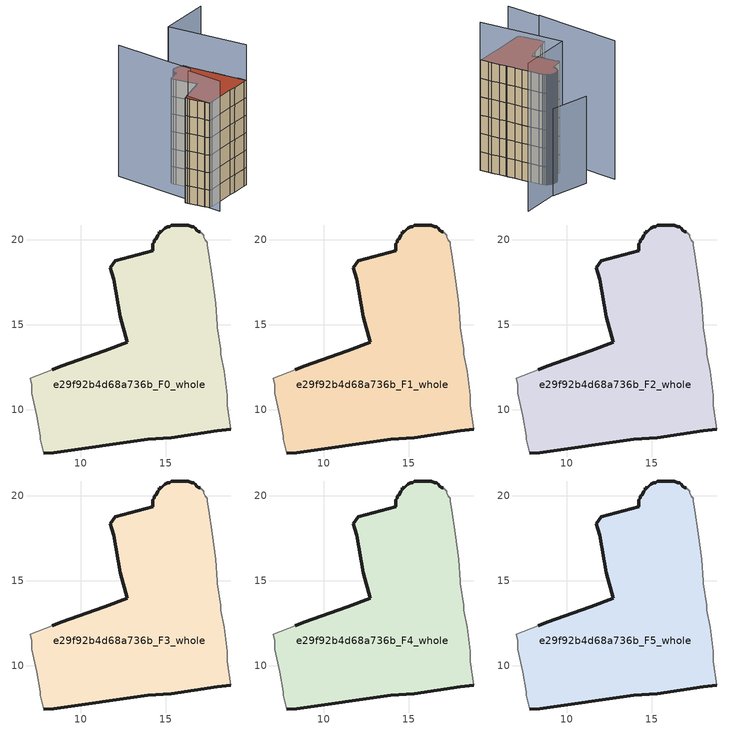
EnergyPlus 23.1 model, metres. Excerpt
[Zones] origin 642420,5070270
e29f92b4d68a736b_F0_whole
 floor ground (EU_floor_Construction): 18.84,8.86 18.64,10.26 18.64,10.86 18.44,12.26 18.24,13.26 18.24,13.56 18.04,14.86 18.04,14.96 17.94,16.26 17.74,17.76 17.54,19.17 17.44,19.67 17.44,19.87 17.34,19.97 17.24,20.17 17.24,20.27 17.14,20.37 17.04,20.47 16.94,20.47 16.84,20.57 16.74,20.67 16.64,20.77 16.54,20.77 16.34,20.87 16.24,20.87 16.14,20.87 15.94,20.87 15.74,20.87 15.64,20.87 15.44,20.87 15.34,20.87 15.24,20.77 15.14,20.77 14.94,20.67 14.84,20.57 14.74,20.47 14.64,20.47 14.64,20.37 14.54,20.27 14.44,20.07 14.34,19.97 14.34,19.87 14.24,19.77 14.24,19.67 14.24,19.47 14.24,19.37 12.04,18.77 11.74,18.37 11.84,18.07 11.94,17.67 12.34,15.46 12.74,13.96 11.44,13.46 8.83,12.56 8.33,12.36 7.03,11.86 7.13,11.46 7.13,10.96 7.43,9.66 7.63,8.46 7.63,8.26 7.83,7.46 8.43,7.46 13.94,8.26 15.34,8.36 18.04,8.76 z0
 wall outside (EU_wall_Construction): 18.84,8.86 18.04,8.76 15.34,8.36 13.94,8.26 8.43,7.46 7.83,7.46 / 8.33,12.36 8.83,12.56 11.44,13.46 12.74,13.96 12.34,15.46 11.94,17.67 11.84,18.07 11.74,18.37 12.04,18.77 14.24,19.37 14.24,19.47 14.24,19.67 14.24,19.77 14.34,19.87 14.34,19.97 14.44,20.07 14.54,20.27 14.64,20.37 14.64,20.47 14.74,20.47 14.84,20.57 14.94,20.67 15.14,20.77 15.24,20.77 15.34,20.87 15.44,20.87 15.64,20.87 15.74,20.87 15.94,20.87 16.14,20.87 16.24,20.87 16.34,20.87 16.54,20.77 16.64,20.77 16.74,20.67 16.84,20.57 16.94,20.47 17.04,20.47 z0:3
 wall adiabatic (EU_wall_Construction): 7.83,7.46 7.63,8.26 7.63,8.46 7.43,9.66 7.13,10.96 7.13,11.46 7.03,11.86 8.33,12.36 / 17.04,20.47 17.14,20.37 17.24,20.27 17.24,20.17 17.34,19.97 17.44,19.87 17.44,19.67 17.54,19.17 17.74,17.76 17.94,16.26 18.04,14.96 18.04,14.86 18.24,13.56 18.24,13.26 18.44,12.26 18.64,10.86 18.64,10.26 18.84,8.86 z0:3
e29f92b4d68a736b_F1_whole
 floor to e29f92b4d68a736b_F0_whole (EU_floor_Construction): 18.84,8.86 18.64,10.26 18.64,10.86 18.44,12.26 18.24,13.26 18.24,13.56 18.04,14.86 18.04,14.96 17.94,16.26 17.74,17.76 17.54,19.17 17.44,19.67 17.44,19.87 17.34,19.97 17.24,20.17 17.24,20.27 17.14,20.37 17.04,20.47 16.94,20.47 16.84,20.57 16.74,20.67 16.64,20.77 16.54,20.77 16.34,20.87 16.24,20.87 16.14,20.87 15.94,20.87 15.34,20.87 15.24,20.77 15.14,20.77 14.94,20.67 14.84,20.57 14.74,20.47 14.64,20.47 14.64,20.37 14.54,20.27 14.44,20.07 14.34,19.97 14.34,19.87 14.24,19.77 14.24,19.37 12.04,18.77 11.74,18.37 11.84,18.07 11.94,17.67 12.34,15.46 12.74,13.96 11.44,13.46 8.83,12.56 8.33,12.36 7.03,11.86 7.13,11.46 7.13,10.96 7.43,9.66 7.63,8.46 7.63,8.26 7.83,7.46 8.43,7.46 13.94,8.26 15.34,8.36 18.04,8.76 z3
 wall outside (EU_wall_Construction): 18.84,8.86 18.04,8.76 15.34,8.36 13.94,8.26 8.43,7.46 7.83,7.46 / 8.33,12.36 8.83,12.56 11.44,13.46 12.74,13.96 12.34,15.46 11.94,17.67 11.84,18.07 11.74,18.37 12.04,18.77 14.24,19.37 14.24,19.47 14.24,19.67 14.24,19.77 14.34,19.87 14.34,19.97 14.44,20.07 14.54,20.27 14.64,20.37 14.64,20.47 14.74,20.47 14.84,20.57 14.94,20.67 15.14,20.77 15.24,20.77 15.34,20.87 15.44,20.87 15.64,20.87 15.74,20.87 15.94,20.87 16.14,20.87 16.24,20.87 16.34,20.87 16.54,20.77 16.64,20.77 16.74,20.67 16.84,20.57 16.94,20.47 17.04,20.47 z3:6
 wall adiabatic (EU_wall_Construction): 7.83,7.46 7.63,8.26 7.63,8.46 7.43,9.66 7.13,10.96 7.13,11.46 7.03,11.86 8.33,12.36 / 17.04,20.47 17.14,20.37 17.24,20.27 17.24,20.17 17.34,19.97 17.44,19.87 17.44,19.67 17.54,19.17 17.74,17.76 17.94,16.26 18.04,14.96 18.04,14.86 18.24,13.56 18.24,13.26 18.44,12.26 18.64,10.86 18.64,10.26 18.84,8.86 z3:6
e29f92b4d68a736b_F2_whole
 floor to e29f92b4d68a736b_F1_whole (EU_floor_Construction): 18.84,8.86 18.64,10.26 18.64,10.86 18.44,12.26 18.24,13.26 18.24,13.56 18.04,14.86 18.04,14.96 17.94,16.26 17.74,17.76 17.54,19.17 17.44,19.67 17.44,19.87 17.34,19.97 17.24,20.17 17.24,20.27 17.14,20.37 17.04,20.47 16.94,20.47 16.84,20.57 16.74,20.67 16.64,20.77 16.54,20.77 16.34,20.87 16.24,20.87 16.14,20.87 15.94,20.87 15.34,20.87 15.24,20.77 15.14,20.77 14.94,20.67 14.84,20.57 14.74,20.47 14.64,20.47 14.64,20.37 14.54,20.27 14.44,20.07 14.34,19.97 14.34,19.87 14.24,19.77 14.24,19.37 12.04,18.77 11.74,18.37 11.84,18.07 11.94,17.67 12.34,15.46 12.74,13.96 11.44,13.46 8.83,12.56 8.33,12.36 7.03,11.86 7.13,11.46 7.13,10.96 7.43,9.66 7.63,8.46 7.63,8.26 7.83,7.46 8.43,7.46 13.94,8.26 15.34,8.36 18.04,8.76 z6
 wall outside (EU_wall_Construction): 18.84,8.86 18.04,8.76 15.34,8.36 13.94,8.26 8.43,7.46 7.83,7.46 / 8.33,12.36 8.83,12.56 11.44,13.46 12.74,13.96 12.34,15.46 11.94,17.67 11.84,18.07 11.74,18.37 12.04,18.77 14.24,19.37 14.24,19.47 14.24,19.67 14.24,19.77 14.34,19.87 14.34,19.97 14.44,20.07 14.54,20.27 14.64,20.37 14.64,20.47 14.74,20.47 14.84,20.57 14.94,20.67 15.14,20.77 15.24,20.77 15.34,20.87 15.44,20.87 15.64,20.87 15.74,20.87 15.94,20.87 16.14,20.87 16.24,20.87 16.34,20.87 16.54,20.77 16.64,20.77 16.74,20.67 16.84,20.57 16.94,20.47 17.04,20.47 z6:9
 wall adiabatic (EU_wall_Construction): 7.83,7.46 7.63,8.26 7.63,8.46 7.43,9.66 7.13,10.96 7.13,11.46 7.03,11.86 8.33,12.36 / 17.04,20.47 17.14,20.37 17.24,20.27 17.24,20.17 17.34,19.97 17.44,19.87 17.44,19.67 17.54,19.17 17.74,17.76 17.94,16.26 18.04,14.96 18.04,14.86 18.24,13.56 18.24,13.26 18.44,12.26 18.64,10.86 18.64,10.26 18.84,8.86 z6:9
e29f92b4d68a736b_F3_whole
 floor to e29f92b4d68a736b_F2_whole (EU_floor_Construction): 18.84,8.86 18.64,10.26 18.64,10.86 18.44,12.26 18.24,13.26 18.24,13.56 18.04,14.86 18.04,14.96 17.94,16.26 17.74,17.76 17.54,19.17 17.44,19.67 17.44,19.87 17.34,19.97 17.24,20.17 17.24,20.27 17.14,20.37 17.04,20.47 16.94,20.47 16.84,20.57 16.74,20.67 16.64,20.77 16.54,20.77 16.34,20.87 16.24,20.87 16.14,20.87 15.94,20.87 15.34,20.87 15.24,20.77 15.14,20.77 14.94,20.67 14.84,20.57 14.74,20.47 14.64,20.47 14.64,20.37 14.54,20.27 14.44,20.07 14.34,19.97 14.34,19.87 14.24,19.77 14.24,19.37 12.04,18.77 11.74,18.37 11.84,18.07 11.94,17.67 12.34,15.46 12.74,13.96 11.44,13.46 8.83,12.56 8.33,12.36 7.03,11.86 7.13,11.46 7.13,10.96 7.43,9.66 7.63,8.46 7.63,8.26 7.83,7.46 8.43,7.46 13.94,8.26 15.34,8.36 18.04,8.76 z9
 wall outside (EU_wall_Construction): 18.84,8.86 18.04,8.76 15.34,8.36 13.94,8.26 8.43,7.46 7.83,7.46 / 8.33,12.36 8.83,12.56 11.44,13.46 12.74,13.96 12.34,15.46 11.94,17.67 11.84,18.07 11.74,18.37 12.04,18.77 14.24,19.37 14.24,19.47 14.24,19.67 14.24,19.77 14.34,19.87 14.34,19.97 14.44,20.07 14.54,20.27 14.64,20.37 14.64,20.47 14.74,20.47 14.84,20.57 14.94,20.67 15.14,20.77 15.24,20.77 15.34,20.87 15.44,20.87 15.64,20.87 15.74,20.87 15.94,20.87 16.14,20.87 16.24,20.87 16.34,20.87 16.54,20.77 16.64,20.77 16.74,20.67 16.84,20.57 16.94,20.47 17.04,20.47 z9:12
 wall adiabatic (EU_wall_Construction): 7.83,7.46 7.63,8.26 7.63,8.46 7.43,9.66 7.13,10.96 7.13,11.46 7.03,11.86 8.33,12.36 / 17.04,20.47 17.14,20.37 17.24,20.27 17.24,20.17 17.34,19.97 17.44,19.87 17.44,19.67 17.54,19.17 17.74,17.76 17.94,16.26 18.04,14.96 18.04,14.86 18.24,13.56 18.24,13.26 18.44,12.26 18.64,10.86 18.64,10.26 18.84,8.86 z9:12
e29f92b4d68a736b_F4_whole
 floor to e29f92b4d68a736b_F3_whole (EU_floor_Construction): 18.84,8.86 18.64,10.26 18.64,10.86 18.44,12.26 18.24,13.26 18.24,13.56 18.04,14.86 18.04,14.96 17.94,16.26 17.74,17.76 17.54,19.17 17.44,19.67 17.44,19.87 17.34,19.97 17.24,20.17 17.24,20.27 17.14,20.37 17.04,20.47 16.94,20.47 16.84,20.57 16.74,20.67 16.64,20.77 16.54,20.77 16.34,20.87 16.24,20.87 16.14,20.87 15.94,20.87 15.34,20.87 15.24,20.77 15.14,20.77 14.94,20.67 14.84,20.57 14.74,20.47 14.64,20.47 14.64,20.37 14.54,20.27 14.44,20.07 14.34,19.97 14.34,19.87 14.24,19.77 14.24,19.37 12.04,18.77 11.74,18.37 11.84,18.07 11.94,17.67 12.34,15.46 12.74,13.96 11.44,13.46 8.83,12.56 8.33,12.36 7.03,11.86 7.13,11.46 7.13,10.96 7.43,9.66 7.63,8.46 7.63,8.26 7.83,7.46 8.43,7.46 13.94,8.26 15.34,8.36 18.04,8.76 z12
 wall outside (EU_wall_Construction): 18.84,8.86 18.04,8.76 15.34,8.36 13.94,8.26 8.43,7.46 7.83,7.46 / 8.33,12.36 8.83,12.56 11.44,13.46 12.74,13.96 12.34,15.46 11.94,17.67 11.84,18.07 11.74,18.37 12.04,18.77 14.24,19.37 14.24,19.47 14.24,19.67 14.24,19.77 14.34,19.87 14.34,19.97 14.44,20.07 14.54,20.27 14.64,20.37 14.64,20.47 14.74,20.47 14.84,20.57 14.94,20.67 15.14,20.77 15.24,20.77 15.34,20.87 15.44,20.87 15.64,20.87 15.74,20.87 15.94,20.87 16.14,20.87 16.24,20.87 16.34,20.87 16.54,20.77 16.64,20.77 16.74,20.67 16.84,20.57 16.94,20.47 17.04,20.47 z12:15
 wall adiabatic (EU_wall_Construction): 7.83,7.46 7.63,8.26 7.63,8.46 7.43,9.66 7.13,10.96 7.13,11.46 7.03,11.86 8.33,12.36 / 17.04,20.47 17.14,20.37 17.24,20.27 17.24,20.17 17.34,19.97 17.44,19.87 17.44,19.67 17.54,19.17 17.74,17.76 17.94,16.26 18.04,14.96 18.04,14.86 18.24,13.56 18.24,13.26 18.44,12.26 18.64,10.86 18.64,10.26 18.84,8.86 z12:15
e29f92b4d68a736b_F5_whole
 floor to e29f92b4d68a736b_F4_whole (EU_floor_Construction): 18.84,8.86 18.64,10.26 18.64,10.86 18.44,12.26 18.24,13.26 18.24,13.56 18.04,14.86 18.04,14.96 17.94,16.26 17.74,17.76 17.54,19.17 17.44,19.67 17.44,19.87 17.34,19.97 17.24,20.17 17.24,20.27 17.14,20.37 17.04,20.47 16.94,20.47 16.84,20.57 16.74,20.67 16.64,20.77 16.54,20.77 16.34,20.87 16.24,20.87 16.14,20.87 15.94,20.87 15.34,20.87 15.24,20.77 15.14,20.77 14.94,20.67 14.84,20.57 14.74,20.47 14.64,20.47 14.64,20.37 14.54,20.27 14.44,20.07 14.34,19.97 14.34,19.87 14.24,19.77 14.24,19.37 12.04,18.77 11.74,18.37 11.84,18.07 11.94,17.67 12.34,15.46 12.74,13.96 11.44,13.46 8.83,12.56 8.33,12.36 7.03,11.86 7.13,11.46 7.13,10.96 7.43,9.66 7.63,8.46 7.63,8.26 7.83,7.46 8.43,7.46 13.94,8.26 15.34,8.36 18.04,8.76 z15
 wall outside (EU_wall_Construction): 18.84,8.86 18.04,8.76 15.34,8.36 13.94,8.26 8.43,7.46 7.83,7.46 / 8.33,12.36 8.83,12.56 11.44,13.46 12.74,13.96 12.34,15.46 11.94,17.67 11.84,18.07 11.74,18.37 12.04,18.77 14.24,19.37 14.24,19.47 14.24,19.67 14.24,19.77 14.34,19.87 14.34,19.97 14.44,20.07 14.54,20.27 14.64,20.37 14.64,20.47 14.74,20.47 14.84,20.57 14.94,20.67 15.14,20.77 15.24,20.77 15.34,20.87 15.44,20.87 15.64,20.87 15.74,20.87 15.94,20.87 16.14,20.87 16.24,20.87 16.34,20.87 16.54,20.77 16.64,20.77 16.74,20.67 16.84,20.57 16.94,20.47 17.04,20.47 z15:18
 wall adiabatic (EU_wall_Construction): 7.83,7.46 7.63,8.26 7.63,8.46 7.43,9.66 7.13,10.96 7.13,11.46 7.03,11.86 8.33,12.36 / 17.04,20.47 17.14,20.37 17.24,20.27 17.24,20.17 17.34,19.97 17.44,19.87 17.44,19.67 17.54,19.17 17.74,17.76 17.94,16.26 18.04,14.96 18.04,14.86 18.24,13.56 18.24,13.26 18.44,12.26 18.64,10.86 18.64,10.26 18.84,8.86 z15:18
 roof outside (EU_roof_Construction): 17.24,20.27 17.24,20.17 17.34,19.97 17.44,19.87 17.44,19.67 17.54,19.17 17.74,17.76 17.94,16.26 18.04,14.96 18.04,14.86 18.24,13.56 18.24,13.26 18.44,12.26 18.64,10.86 18.64,10.26 18.84,8.86 18.04,8.76 15.34,8.36 13.94,8.26 8.43,7.46 7.83,7.46 7.63,8.26 7.63,8.46 7.43,9.66 7.13,10.96 7.13,11.46 7.03,11.86 8.33,12.36 8.83,12.56 11.44,13.46 12.74,13.96 12.34,15.46 11.94,17.67 11.84,18.07 11.74,18.37 12.04,18.77 14.24,19.37 14.24,19.47 14.24,19.67 14.24,19.77 14.34,19.87 14.34,19.97 14.44,20.07 14.54,20.27 14.64,20.37 14.64,20.47 14.74,20.47 14.84,20.57 14.94,20.67 15.14,20.77 15.24,20.77 15.34,20.87 15.44,20.87 15.64,20.87 15.74,20.87 15.94,20.87 16.14,20.87 16.24,20.87 16.34,20.87 16.54,20.77 16.64,20.77 16.74,20.67 16.84,20.57 16.94,20.47 17.04,20.47 17.14,20.37 z18
shading: 7.97,11.98 7.77,5.38 z0:22.3; 18.83,8.83 16.92,23.16 / 16.92,23.16 26.84,24.48 z0:24.1; 8.91,26.86 8.31,11.81 z0:22.6; 19.85,23.77 12.88,24.57 z0:14.2
[Building]
EU S2 Campaign: North Axis=0; Terrain=City; Solar Distribution=FullExterior
[Site:Location]
Lyon-Bron: Latitude=45.75; Longitude=5; Time Zone=1; Elevation=198
[SizingPeriod:WeatherFileDays]
AnnualSizingPeriod: Begin Month=1; Begin Day of Month=1; End Month=12; End Day of Month=31; Day of Week for Start Day=Monday; Use Weather File Daylight Saving Period=No; Use Weather File Rain and Snow Indicators=No
[MATERIAL]
EU_InternalMass_Material: Roughness=MediumRough; Thickness=0.1; Conductivity=1; Density=1800; Specific Heat=900; Thermal Absorptance=0.9; Solar Absorptance=0.7; Visible Absorptance=0.7
[MATERIAL:NOMASS] Roughness=MediumRough; Thermal Absorptance=0.9; Solar Absorptance=0.7; Visible Absorptance=0.7
Name | Thermal Resistance
EU_wall_NoMass | 0.87146
EU_roof_NoMass | 0.842276
EU_floor_NoMass | 0.496999
[CONSTRUCTION]
EU_wall_Construction: EU_wall_NoMass
EU_roof_Construction: EU_roof_NoMass
EU_floor_Construction: EU_floor_NoMass
EU_InternalMass_Construction: EU_InternalMass_Material
[ZONE] Type=1; Multiplier=1; Ceiling Height=autocalculate; Volume=282.294; Floor Area=autocalculate; Part of Total Floor Area=Yes
e29f92b4d68a736b_F0_whole; e29f92b4d68a736b_F1_whole; e29f92b4d68a736b_F2_whole; e29f92b4d68a736b_F3_whole; e29f92b4d68a736b_F4_whole; e29f92b4d68a736b_F5_whole
[INTERNALMASS] Construction=EU_InternalMass_Construction; Surface Area=94.0973
Name | Zone or ZoneList
e29f92b4d68a736b_F0_whole_EU_InternalMass | e29f92b4d68a736b_F0_whole
e29f92b4d68a736b_F1_whole_EU_InternalMass | e29f92b4d68a736b_F1_whole
e29f92b4d68a736b_F2_whole_EU_InternalMass | e29f92b4d68a736b_F2_whole
e29f92b4d68a736b_F3_whole_EU_InternalMass | e29f92b4d68a736b_F3_whole
e29f92b4d68a736b_F4_whole_EU_InternalMass | e29f92b4d68a736b_F4_whole
e29f92b4d68a736b_F5_whole_EU_InternalMass | e29f92b4d68a736b_F5_whole
[OTHEREQUIPMENT] Fuel Type=Electricity; Design Level Calculation Method=Watts/Area; Power per Zone Floor Area=1; Fraction Latent=0; Fraction Radiant=0; Fraction Lost=0; Carbon Dioxide Generation Rate=0; EndUse Subcategory=EU_Step8_InternalGains
Name | Zone or ZoneList or Space or SpaceList | Schedule
EU_Step8_InternalGain_e29f92b4d68a736b_F0_whole_f000 | e29f92b4d68a736b_F0_whole | EU_Step8_GainSchedule_e29f92b4d68a736b_F0_whole_f000
EU_Step8_InternalGain_e29f92b4d68a736b_F1_whole_f000 | e29f92b4d68a736b_F1_whole | EU_Step8_GainSchedule_e29f92b4d68a736b_F1_whole_f000
EU_Step8_InternalGain_e29f92b4d68a736b_F2_whole_f000 | e29f92b4d68a736b_F2_whole | EU_Step8_GainSchedule_e29f92b4d68a736b_F2_whole_f000
EU_Step8_InternalGain_e29f92b4d68a736b_F3_whole_f000 | e29f92b4d68a736b_F3_whole | EU_Step8_GainSchedule_e29f92b4d68a736b_F3_whole_f000
EU_Step8_InternalGain_e29f92b4d68a736b_F4_whole_f000 | e29f92b4d68a736b_F4_whole | EU_Step8_GainSchedule_e29f92b4d68a736b_F4_whole_f000
EU_Step8_InternalGain_e29f92b4d68a736b_F5_whole_f000 | e29f92b4d68a736b_F5_whole | EU_Step8_GainSchedule_e29f92b4d68a736b_F5_whole_f000
[ZONEVENTILATION:DESIGNFLOWRATE] Schedule=EU_AlwaysOn; Design Flow Rate Calculation Method=AirChanges/Hour; Air Changes per Hour=0.425; Ventilation Type=Natural; Fan Pressure Rise=0; Fan Total Efficiency=1; Constant Term Coefficient=1; Temperature Term Coefficient=0; Velocity Term Coefficient=0; Velocity Squared Term Coefficient=0; Minimum Indoor Temperature=-100; Maximum Indoor Temperature=100; Delta Temperature=-100; Minimum Outdoor Temperature=-100; Maximum Outdoor Temperature=100; Maximum Wind Speed=40
Name | Zone or ZoneList or Space or SpaceList
EU_ConstantAir_e29f92b4d68a736b_F0_whole | e29f92b4d68a736b_F0_whole
EU_ConstantAir_e29f92b4d68a736b_F1_whole | e29f92b4d68a736b_F1_whole
EU_ConstantAir_e29f92b4d68a736b_F2_whole | e29f92b4d68a736b_F2_whole
EU_ConstantAir_e29f92b4d68a736b_F3_whole | e29f92b4d68a736b_F3_whole
EU_ConstantAir_e29f92b4d68a736b_F4_whole | e29f92b4d68a736b_F4_whole
EU_ConstantAir_e29f92b4d68a736b_F5_whole | e29f92b4d68a736b_F5_whole
[HVACTEMPLATE:THERMOSTAT] Constant Heating Setpoint=20; Constant Cooling Setpoint=50
EU_HeatOnly_e29f92b4d68a736b_F0_whole; EU_HeatOnly_e29f92b4d68a736b_F1_whole; EU_HeatOnly_e29f92b4d68a736b_F2_whole; EU_HeatOnly_e29f92b4d68a736b_F3_whole; EU_HeatOnly_e29f92b4d68a736b_F4_whole; EU_HeatOnly_e29f92b4d68a736b_F5_whole
[HVACTEMPLATE:ZONE:IDEALLOADSAIRSYSTEM] System Availability Schedule=EU_AlwaysOn; Maximum Heating Supply Air Temperature=50; Minimum Cooling Supply Air Temperature=13; Maximum Heating Supply Air Humidity Ratio=0.0156; Minimum Cooling Supply Air Humidity Ratio=0.0077; Heating Limit=NoLimit; Cooling Limit=NoLimit; Heating Availability Schedule=EU_AlwaysOn; Cooling Availability Schedule=EU_CoolingOff; Dehumidification Control Type=ConstantSensibleHeatRatio; Cooling Sensible Heat Ratio=0.7; Dehumidification Setpoint=60; Humidification Control Type=None; Humidification Setpoint=30; Outdoor Air Method=None; Outdoor Air Flow Rate per Person=0.00944; Outdoor Air Flow Rate per Zone Floor Area=0; Outdoor Air Flow Rate per Zone=0; Demand Controlled Ventilation Type=None; Outdoor Air Economizer Type=NoEconomizer; Heat Recovery Type=None; Sensible Heat Recovery Effectiveness=0.7; Latent Heat Recovery Effectiveness=0.65
Name | Template Thermostat
e29f92b4d68a736b_F0_whole | EU_HeatOnly_e29f92b4d68a736b_F0_whole
e29f92b4d68a736b_F1_whole | EU_HeatOnly_e29f92b4d68a736b_F1_whole
e29f92b4d68a736b_F2_whole | EU_HeatOnly_e29f92b4d68a736b_F2_whole
e29f92b4d68a736b_F3_whole | EU_HeatOnly_e29f92b4d68a736b_F3_whole
e29f92b4d68a736b_F4_whole | EU_HeatOnly_e29f92b4d68a736b_F4_whole
e29f92b4d68a736b_F5_whole | EU_HeatOnly_e29f92b4d68a736b_F5_whole
[SIZING:ZONE] Zone Cooling Design Supply Air Temperature Input Method=SupplyAirTemperature; Zone Cooling Design Supply Air Temperature=13; Zone Heating Design Supply Air Temperature Input Method=SupplyAirTemperature; Zone Heating Design Supply Air Temperature=50; Zone Cooling Design Supply Air Humidity Ratio=0.008; Zone Heating Design Supply Air Humidity Ratio=0.008; Cooling Design Air Flow Method=DesignDay; Cooling Design Air Flow Rate=0; Cooling Minimum Air Flow per Zone Floor Area=0.000762; Cooling Minimum Air Flow=0; Cooling Minimum Air Flow Fraction=0.2; Heating Design Air Flow Method=DesignDay; Heating Design Air Flow Rate=0; Heating Maximum Air Flow per Zone Floor Area=0.002032; Heating Maximum Air Flow=0.141576; Heating Maximum Air Flow Fraction=0.3; Account for Dedicated Outdoor Air System=No; Dedicated Outdoor Air System Control Strategy=NeutralSupplyAir; Dedicated Outdoor Air Low Setpoint Temperature for Design=autosize; Dedicated Outdoor Air High Setpoint Temperature for Design=autosize; Zone Load Sizing Method=Sensible Load Only No Latent Load; Zone Latent Cooling Design Supply Air Humidity Ratio Input Method=HumidityRatioDifference; Zone Cooling Design Supply Air Humidity Ratio Difference=0.005; Zone Latent Heating Design Supply Air Humidity Ratio Input Method=HumidityRatioDifference; Zone Humidification Design Supply Air Humidity Ratio Difference=0.005
e29f92b4d68a736b_F0_whole; e29f92b4d68a736b_F1_whole; e29f92b4d68a736b_F2_whole; e29f92b4d68a736b_F3_whole; e29f92b4d68a736b_F4_whole; e29f92b4d68a736b_F5_whole
[SCHEDULE:CONSTANT]
Name | Hourly Value
EU_AlwaysOn | 1
EU_CoolingOff | 0
[SCHEDULE:FILE] Column Number=1; Rows to Skip at Top=0; Number of Hours of Data=8760; Column Separator=Comma; Interpolate to Timestep=No; Minutes per Item=60; Adjust Schedule for Daylight Savings=Yes
Name | File
EU_Step8_GainSchedule_e29f92b4d68a736b_F0_whole_f000 | ../../schedules/e29f92b4d68a736b/e29f92b4d68a736b_F0_whole_f000_gain.csv
EU_Step8_GainSchedule_e29f92b4d68a736b_F1_whole_f000 | ../../schedules/e29f92b4d68a736b/e29f92b4d68a736b_F1_whole_f000_gain.csv
EU_Step8_GainSchedule_e29f92b4d68a736b_F2_whole_f000 | ../../schedules/e29f92b4d68a736b/e29f92b4d68a736b_F2_whole_f000_gain.csv
EU_Step8_GainSchedule_e29f92b4d68a736b_F3_whole_f000 | ../../schedules/e29f92b4d68a736b/e29f92b4d68a736b_F3_whole_f000_gain.csv
EU_Step8_GainSchedule_e29f92b4d68a736b_F4_whole_f000 | ../../schedules/e29f92b4d68a736b/e29f92b4d68a736b_F4_whole_f000_gain.csv
EU_Step8_GainSchedule_e29f92b4d68a736b_F5_whole_f000 | ../../schedules/e29f92b4d68a736b/e29f92b4d68a736b_F5_whole_f000_gain.csv
